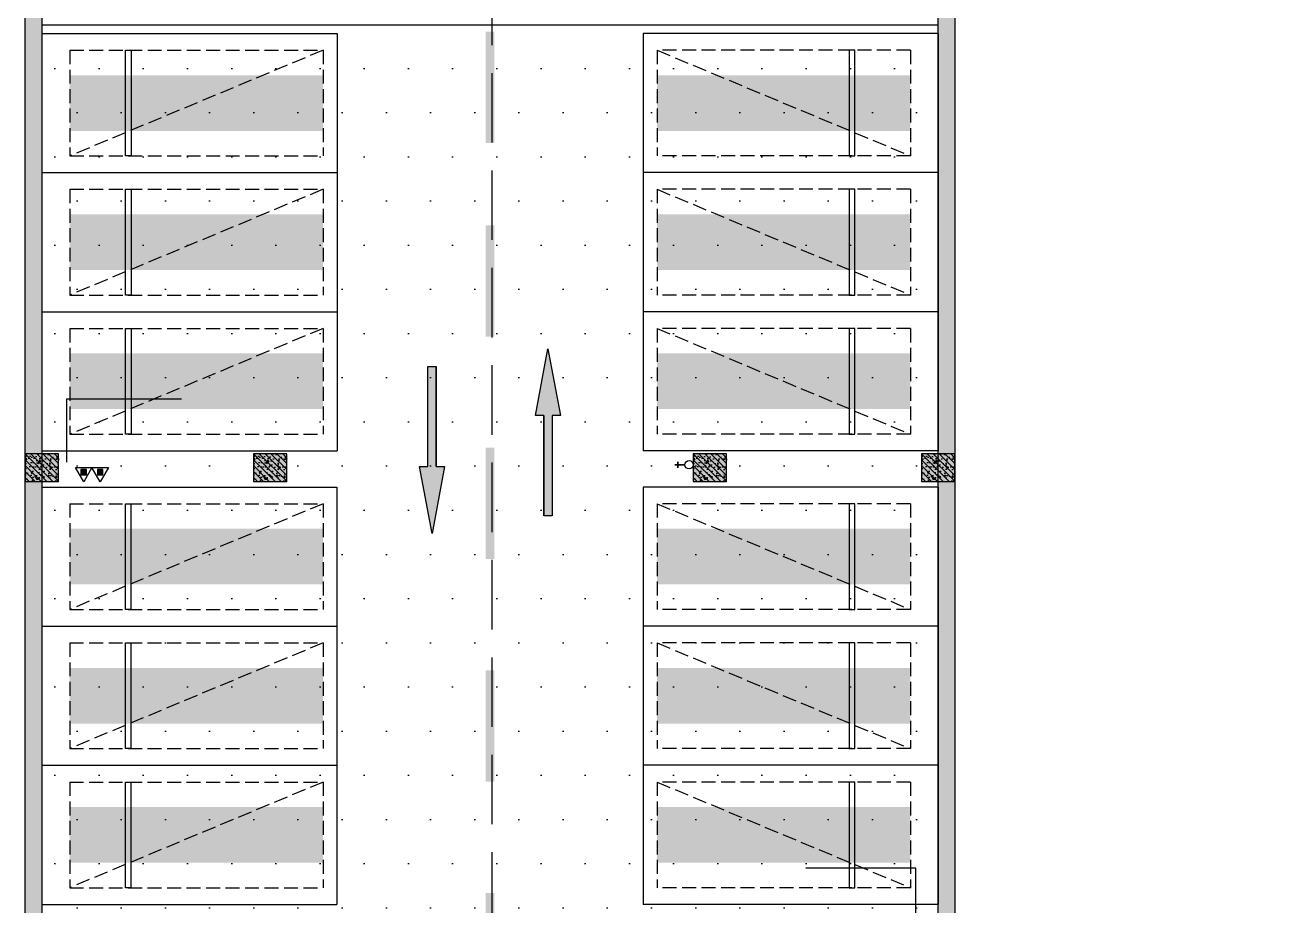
# Model space of a CAD drawing. Extents: x -1338203 to 1886333, y -783476 to 1038610.
# Drawn here: x 711857 to 734465, y 141614 to 157439 of the extents above; entities that cross this region are included whole.
import ezdxf

# ---------------------------------------------------------------- set-up
doc = ezdxf.new("R2010")
doc.units = 0
doc.header["$LTSCALE"] = 1000
doc.header["$MEASUREMENT"] = 0
doc.linetypes.add('$2$DASH', pattern=[0.35, 0.25, -0.1])
doc.linetypes.add('A-001-平面B2$0$__DASH', pattern=[0.35, 0.25, -0.1])
for name, color, linetype in [('$0$DIM_SYMB', 3, 'Continuous'), ('0P-EQUIP-CW', 7, 'Continuous'), ('0P-PIPE-RW', 122, 'Continuous'), ('A-001-平面参照B1$0$0A-ELEV-PATT', 8, 'Continuous'), ('A-001-平面参照B1$0$AUDIT_D_220531184525-2', 40, 'Continuous'), ('A-001-车位参照B1$0$A-001-车位参照B1$0$0A-P-PKNG-CAR(A)', 43, 'Continuous'), ('p-a-regular', 5, 'Continuous'), ('S001地下一墙柱$0$0S-CW-HATCH', 251, 'Continuous'), ('S001地下一墙柱$0$0S-CW-HATCH-UP', 251, 'Continuous'), ('S001地下一墙柱$0$0S-CW-LINE', 72, 'Continuous'), ('S001地下一墙柱$0$S001地下一墙柱$0$0S-CC-LINE', 52, 'Continuous'), ('S001地下一墙柱$0$S001地下一墙柱$0$0S-CW-HATCH', 251, 'Continuous'), ('S001地下一墙柱$0$S001地下一墙柱$0$0S-CW-HATCH-UP', 251, 'Continuous'), ('S001地下一墙柱$0$S001地下一墙柱$0$0S-CW-LINE', 72, 'Continuous'), ('中心线', 42, 'Continuous'), ('地面指向箭头', 7, 'Continuous'), ('负一层消火栓$0$0P-DIM-FH', 3, 'Continuous'), ('负一层消火栓$0$0P-EQUIP-FH', 7, 'Continuous')]:
    doc.layers.add(name, color=color, linetype=linetype)
doc.layers.add('AAD-A-PROOF', color=30, linetype='Continuous', plot=False)

# ---------------------------------------------------------------- blocks, each defined once
blk = doc.blocks.new('A-001-平面参照B1')
at = {"layer": 'A-001-平面参照B1$0$0A-ELEV-PATT'}
h = blk.add_hatch(dxfattribs=at)
h.set_pattern_fill('DOTS', color=256, scale=500)
h.set_pattern_definition([(0, (-766365.4, -306889.1), (396.875, 793.75), [0, -793.75])])
h.paths.add_polyline_path([(-54209, -149450), (-54209, -177236), (-50099, -177236), (-50099, -177936), (-49159, -177936), (-49159, -179300), (-38097, -179300), (-38120, -167368), (-38109, -167352), (-38109, -149450)])
at = {"layer": 'A-001-平面参照B1$0$AUDIT_D_220531184525-2'}
blk.add_lwpolyline([(-54209, -149450), (-54209, -177236), (-50099, -177236), (-50099, -177936), (-49159, -177936), (-49159, -179300), (-38097, -179300), (-38120, -167368), (-38109, -167352), (-38109, -149450), (-54209, -149450)], dxfattribs=at)
blk = doc.blocks.new('S001地下一墙柱')
at = {"layer": 'S001地下一墙柱$0$0S-CW-HATCH'}
h = blk.add_hatch(color=256, dxfattribs=at)
h.dxf.hatch_style = 1
h.paths.add_polyline_path([(-38109, -133450), (-37809, -133450), (-37809, -184600), (-38109, -184600)])
at = {"layer": 'S001地下一墙柱$0$0S-CW-HATCH-UP'}
h = blk.add_hatch(dxfattribs=at)
h.set_pattern_fill('钢筋混凝土', color=256, scale=30)
h.set_pattern_definition([(45, (0, 0), (-53.03301, 53.03301), []), (50, (0, 0), (215.17805, -18.82564), [22.5, -247.5]), (355, (0, 0), (-41.6254, 225.65764), [18, -198]), (100.4514, (17.93, -1.57), (173.55281, 206.83186), [19.12206, -210.34263]), (46.1842, (0, 60), (320.1723, -49.6557), [33.75, -371.25]), (96.6356, (26.68, 55.86), (280.3988, 292.23536), [28.6831, -315.5139]), (351.1842, (0, 60), (280.3986, 292.2356), [27, -297]), (21, (30, 45), (179.07212, -120.78567), [22.5, -247.5]), (326, (30, 45), (72.9946, 217.54501), [18, -198]), (71.4514, (44.92, 34.93), (252.0668, 96.75915), [19.12206, -210.34263]), (37.5, (0, 0), (3.647957, 99.868156), [0, -195.6, 0, -201, 0, -198.75]), (7.5, (0, 0), (78.92086, 118.323514), [0, -114.6, 0, -191.1, 0, -75.75]), (327.5, (-66.9, 0), (160.14673, -6.76646), [0, -75, 0, -234, 0, -310.5]), (317.5, (-96.9, 0), (174.95585, 30.03149), [0, -97.5, 0, -155.4, 0, -220.5])])
h.paths.add_polyline_path([(-38109, -133450), (-37809, -133450), (-37809, -184600), (-38109, -184600)])
at = {"layer": 'S001地下一墙柱$0$S001地下一墙柱$0$0S-CW-HATCH', "ltscale": 0.002}
h = blk.add_hatch(color=256, dxfattribs=at)
h.dxf.hatch_style = 1
h.paths.add_polyline_path([(-54509, -122440), (-54209, -122440), (-54209, -166036), (-54509, -166036)])
at = {"layer": 'S001地下一墙柱$0$S001地下一墙柱$0$0S-CW-HATCH'}
h = blk.add_hatch(color=256, dxfattribs=at)
h.dxf.hatch_style = 1
h.paths.add_polyline_path([(-53909, -157650), (-53909, -157150), (-54509, -157150), (-54509, -157650)])
h = blk.add_hatch(color=256, dxfattribs=at)
h.dxf.hatch_style = 1
h.paths.add_polyline_path([(-49809, -157650), (-49809, -157150), (-50409, -157150), (-50409, -157650)])
h = blk.add_hatch(color=256, dxfattribs=at)
h.dxf.hatch_style = 1
h.paths.add_polyline_path([(-41909, -157650), (-41909, -157150), (-42509, -157150), (-42509, -157650)])
h = blk.add_hatch(color=256, dxfattribs=at)
h.dxf.hatch_style = 1
h.paths.add_polyline_path([(-37809, -157650), (-37809, -157150), (-38409, -157150), (-38409, -157650)])
at = {"layer": 'S001地下一墙柱$0$S001地下一墙柱$0$0S-CW-HATCH-UP', "ltscale": 0.002}
h = blk.add_hatch(dxfattribs=at)
h.set_pattern_fill('钢筋混凝土', color=256, scale=30)
h.set_pattern_definition([(45, (-766365.37, -306889.07), (-53.0330086, 53.0330086), []), (50, (-766365.37, -306889.07), (215.178055, -18.82564), [22.5, -247.5]), (355, (-766365.37, -306889.07), (-41.6254, 225.65764), [18, -198]), (100.4514, (-766347.44, -306890.64), (173.552815, 206.83186), [19.12206, -210.342634]), (46.1842, (-766365.37, -306829.07), (320.17231, -49.6557), [33.75, -371.25]), (96.6356, (-766338.7, -306833.2), (280.39881, 292.23536), [28.68309, -315.5139]), (351.1842, (-766365.37, -306829.07), (280.39858, 292.23558), [27, -297]), (21, (-766335.37, -306844.07), (179.072116, -120.785667), [22.5, -247.5]), (326, (-766335.37, -306844.07), (72.9946, 217.545014), [18, -198]), (71.4514, (-766320.44, -306854.14), (252.06679, 96.75915), [19.12206, -210.342634]), (37.5, (-766365.37, -306889.07), (3.6479566, 99.868156), [0, -195.6, 0, -201, 0, -198.75]), (7.5, (-766365.37, -306889.07), (78.920861, 118.323514), [0, -114.6, 0, -191.1, 0, -75.75]), (327.5, (-766432.27, -306889.07), (160.146731, -6.7664615), [0, -75, 0, -234, 0, -310.5]), (317.5, (-766462.27, -306889.07), (174.95585, 30.031495), [0, -97.5, 0, -155.4, 0, -220.5])])
h.paths.add_polyline_path([(-54509, -122440), (-54209, -122440), (-54209, -166036), (-54509, -166036)])
at = {"layer": 'S001地下一墙柱$0$S001地下一墙柱$0$0S-CW-HATCH-UP'}
h = blk.add_hatch(dxfattribs=at)
h.set_pattern_fill('钢筋混凝土', color=256, scale=30, angle=-90)
h.set_pattern_definition([(315, (-44957.034, -189960.794), (53.03301, 53.03301), []), (320, (-44957.03, -189960.8), (-18.8256, -215.1781), [22.5, -247.5]), (265, (-44957.03, -189960.8), (225.6576, 41.6254), [18, -198]), (10.4514, (-44958.6, -189978.73), (206.8319, -173.5528), [19.122, -210.3426]), (316.1842, (-44897.03, -189960.8), (-49.6557, -320.1723), [33.75, -371.25]), (6.6356, (-44901.17, -189987.47), (292.2354, -280.3988), [28.683, -315.514]), (261.1842, (-44897.03, -189960.8), (292.2356, -280.3986), [27, -297]), (291, (-44912.03, -189990.8), (-120.7857, -179.0721), [22.5, -247.5]), (236, (-44912.03, -189990.8), (217.545, -72.9946), [18, -198]), (341.4514, (-44922.1, -190005.72), (96.7591, -252.0668), [19.122, -210.3426]), (307.5, (-44957.034, -189960.79), (99.86816, -3.64796), [0, -195.6, 0, -201, 0, -198.75]), (277.5, (-44957.03, -189960.79), (118.3235, -78.92086), [0, -114.6, 0, -191.1, 0, -75.75]), (237.5, (-44957.034, -189893.89), (-6.76646, -160.14673), [0, -75, 0, -234, 0, -310.5]), (227.5, (-44957.03, -189863.9), (30.0315, -174.95585), [0, -97.5, 0, -155.4, 0, -220.5])])
h.paths.add_polyline_path([(-53909, -157650), (-53909, -157150), (-54509, -157150), (-54509, -157650)])
h = blk.add_hatch(dxfattribs=at)
h.set_pattern_fill('钢筋混凝土', color=256, scale=30, angle=-90)
h.set_pattern_definition([(315, (-40857.034, -189960.794), (53.03301, 53.03301), []), (320, (-40857.03, -189960.8), (-18.8256, -215.1781), [22.5, -247.5]), (265, (-40857.03, -189960.8), (225.6576, 41.6254), [18, -198]), (10.4514, (-40858.6, -189978.73), (206.8319, -173.5528), [19.122, -210.3426]), (316.1842, (-40797.03, -189960.8), (-49.6557, -320.1723), [33.75, -371.25]), (6.6356, (-40801.17, -189987.47), (292.2354, -280.3988), [28.683, -315.514]), (261.1842, (-40797.03, -189960.8), (292.2356, -280.3986), [27, -297]), (291, (-40812.03, -189990.8), (-120.7857, -179.0721), [22.5, -247.5]), (236, (-40812.03, -189990.8), (217.545, -72.9946), [18, -198]), (341.4514, (-40822.1, -190005.72), (96.7591, -252.0668), [19.122, -210.3426]), (307.5, (-40857.034, -189960.79), (99.86816, -3.64796), [0, -195.6, 0, -201, 0, -198.75]), (277.5, (-40857.03, -189960.79), (118.3235, -78.92086), [0, -114.6, 0, -191.1, 0, -75.75]), (237.5, (-40857.034, -189893.89), (-6.76646, -160.14673), [0, -75, 0, -234, 0, -310.5]), (227.5, (-40857.03, -189863.9), (30.0315, -174.95585), [0, -97.5, 0, -155.4, 0, -220.5])])
h.paths.add_polyline_path([(-49809, -157650), (-49809, -157150), (-50409, -157150), (-50409, -157650)])
h = blk.add_hatch(dxfattribs=at)
h.set_pattern_fill('钢筋混凝土', color=256, scale=30, angle=-90)
h.set_pattern_definition([(315, (-32957.034, -189960.794), (53.03301, 53.03301), []), (320, (-32957.03, -189960.8), (-18.8256, -215.1781), [22.5, -247.5]), (265, (-32957.03, -189960.8), (225.6576, 41.6254), [18, -198]), (10.4514, (-32958.6, -189978.73), (206.8319, -173.5528), [19.122, -210.3426]), (316.1842, (-32897.03, -189960.8), (-49.6557, -320.1723), [33.75, -371.25]), (6.6356, (-32901.17, -189987.47), (292.2354, -280.3988), [28.683, -315.514]), (261.1842, (-32897.03, -189960.8), (292.2356, -280.3986), [27, -297]), (291, (-32912.03, -189990.8), (-120.7857, -179.0721), [22.5, -247.5]), (236, (-32912.03, -189990.8), (217.545, -72.9946), [18, -198]), (341.4514, (-32922.1, -190005.72), (96.7591, -252.0668), [19.122, -210.3426]), (307.5, (-32957.034, -189960.79), (99.86816, -3.64796), [0, -195.6, 0, -201, 0, -198.75]), (277.5, (-32957.03, -189960.79), (118.3235, -78.92086), [0, -114.6, 0, -191.1, 0, -75.75]), (237.5, (-32957.034, -189893.89), (-6.76646, -160.14673), [0, -75, 0, -234, 0, -310.5]), (227.5, (-32957.03, -189863.9), (30.0315, -174.95585), [0, -97.5, 0, -155.4, 0, -220.5])])
h.paths.add_polyline_path([(-41909, -157650), (-41909, -157150), (-42509, -157150), (-42509, -157650)])
h = blk.add_hatch(dxfattribs=at)
h.set_pattern_fill('钢筋混凝土', color=256, scale=30, angle=-90)
h.set_pattern_definition([(315, (-28857.04, -189960.794), (53.03301, 53.03301), []), (320, (-28857.04, -189960.8), (-18.8256, -215.1781), [22.5, -247.5]), (265, (-28857.04, -189960.8), (225.6576, 41.6254), [18, -198]), (10.4514, (-28858.6, -189978.73), (206.8319, -173.5528), [19.122, -210.3426]), (316.1842, (-28797.04, -189960.8), (-49.6557, -320.1723), [33.75, -371.25]), (6.6356, (-28801.18, -189987.47), (292.2354, -280.3988), [28.683, -315.514]), (261.1842, (-28797.04, -189960.8), (292.2356, -280.3986), [27, -297]), (291, (-28812.04, -189990.8), (-120.7857, -179.0721), [22.5, -247.5]), (236, (-28812.04, -189990.8), (217.545, -72.9946), [18, -198]), (341.4514, (-28822.1, -190005.72), (96.7591, -252.0668), [19.122, -210.3426]), (307.5, (-28857.04, -189960.79), (99.86816, -3.64796), [0, -195.6, 0, -201, 0, -198.75]), (277.5, (-28857.04, -189960.79), (118.3235, -78.92086), [0, -114.6, 0, -191.1, 0, -75.75]), (237.5, (-28857.04, -189893.89), (-6.76646, -160.14673), [0, -75, 0, -234, 0, -310.5]), (227.5, (-28857.04, -189863.9), (30.0315, -174.95585), [0, -97.5, 0, -155.4, 0, -220.5])])
h.paths.add_polyline_path([(-37809, -157650), (-37809, -157150), (-38409, -157150), (-38409, -157650)])
at = {"layer": 'S001地下一墙柱$0$0S-CW-LINE'}
blk.add_lwpolyline([(-38109, -133450), (-37809, -133450), (-37809, -184600), (-38109, -184600)], close=True, dxfattribs=at)
at = {"layer": 'S001地下一墙柱$0$S001地下一墙柱$0$0S-CC-LINE'}
for points in [[(-53909, -157650), (-53909, -157150), (-54509, -157150), (-54509, -157650)], [(-49809, -157650), (-49809, -157150), (-50409, -157150), (-50409, -157650)], [(-41909, -157650), (-41909, -157150), (-42509, -157150), (-42509, -157650)], [(-37809, -157650), (-37809, -157150), (-38409, -157150), (-38409, -157650)]]:
    blk.add_lwpolyline(points, close=True, dxfattribs=at)
at = {"layer": 'S001地下一墙柱$0$S001地下一墙柱$0$0S-CW-LINE', "ltscale": 0.002}
blk.add_lwpolyline([(-54509, -122440), (-54209, -122440), (-54209, -166036), (-54509, -166036)], close=True, dxfattribs=at)
blk = doc.blocks.new('负一层消火栓$0$$TwtSys$00000546')
h = blk.add_hatch()
h.set_pattern_fill('ANSI31', color=256, scale=200, style=0)
h.set_pattern_definition([(45, (-38543.802, -6670.83), (-17.67767, 17.67767), [])])
h.paths.add_polyline_path([(-65, 174), (65, 174), (65, 44), (-65, 44)])
for points in [[(0, 344), (-198, 0), (198, 0)], [(-65, 174), (65, 174), (65, 44), (-65, 44)]]:
    blk.add_lwpolyline(points, close=True)
blk = doc.blocks.new('负一层消火栓')
at = {"layer": '负一层消火栓$0$0P-DIM-FH'}
for p, q in [((-53759, -157300), (-53759, -156166)), ((-53759, -156166), (-51701, -156166)), ((-38509, -164600, 800), (-40485, -164600, 800)), ((-38509, -165449, 800), (-38509, -164600, 800))]:
    blk.add_line(p, q, dxfattribs=at)
at = {"layer": '负一层消火栓$0$0P-EQUIP-FH', "xscale": -0.75, "yscale": 0.75, "zscale": 0.75, "rotation": 180}
for p in [(-53458, -157400, 800), (-53160, -157400, 800)]:
    blk.add_blockref('负一层消火栓$0$$TwtSys$00000546', p, dxfattribs=at)
blk = doc.blocks.new('剖面位置')
at = {"layer": '$0$DIM_SYMB', "linetype": '$2$DASH', "ltscale": 5}
blk.add_lwpolyline([(-23908, 5282), (-23908, -83810), (-46125, -83810), (-46125, -260656)], dxfattribs=at)
blk.add_lwpolyline([(-23908, 5282), (-23908, -83810), (-46125, -83810), (-46125, -260656)], dxfattribs=at)
blk = doc.blocks.new('$TwtSys$00000320')
at = {"const_width": 20}
for points in [[(0, 0), (0, -121)], [(-37, -83), (37, -83)]]:
    blk.add_lwpolyline(points, dxfattribs=at)
blk = doc.blocks.new('A$Cee0fc4ce')
at = {"layer": '0P-PIPE-RW', "linetype": 'Continuous'}
blk.add_circle((-42584, -157350), 75, dxfattribs=at)
at = {"layer": '0P-EQUIP-CW', "xscale": 1.5, "yscale": -1.5, "zscale": 1.5, "rotation": 90.00000000000006}
blk.add_blockref('$TwtSys$00000320', (-42659, -157350), dxfattribs=at)
blk = doc.blocks.new('直行')
at = {"layer": '地面指向箭头'}
blk.add_hatch(color=251, dxfattribs=at).paths.add_polyline_path([(-29241, 4059962), (-29466, 4058762), (-29316, 4058762), (-29316, 4056961), (-29166, 4056961), (-29166, 4058762), (-29016, 4058762)])
at = {"layer": '地面指向箭头', "color": 251}
blk.add_lwpolyline([(-29316, 4058762), (-29316, 4056961), (-29316, 4058762), (-29316, 4058762), (-29466, 4058762), (-29241, 4059962), (-29016, 4058762), (-29166, 4058762), (-29166, 4056961), (-29316, 4056961), (-29316, 4056961)], dxfattribs=at)
blk = doc.blocks.new('A$C9cb663f1')
at = {"layer": '中心线', "color": 251, "const_width": 150}
for points in [[(307560, -204437), (307560, -206437)], [(307560, -207917), (307560, -209917)], [(307560, -211917), (307560, -213917)], [(307560, -215917), (307560, -217917)], [(307560, -219917), (307560, -221917)]]:
    blk.add_lwpolyline(points, dxfattribs=at)
at = {"layer": '地面指向箭头', "color": 251}
blk.add_blockref('直行', (337842, -4270099), dxfattribs=at)
at = {"layer": '地面指向箭头', "color": 251, "rotation": 180}
blk.add_blockref('直行', (277278, 3846507), dxfattribs=at)
blk = doc.blocks.new('A-001-车位参照B1$0$A-001-车位参照B1$0$A-001-车位参照B1$0$A$C55E63F02')
for p, q in [((0, -5300), (0, 0)), ((0, 0), (2500, 0)), ((2500, -5300), (2500, 0)), ((0, -5300), (2500, -5300))]:
    blk.add_line(p, q)
at = {"linetype": 'A-001-平面B2$0$__DASH'}
for p, q in [((300, -250), (2200, -250)), ((300, -4800), (300, -250)), ((2200, -4800), (2200, -250)), ((300, -4800), (2200, -4800))]:
    blk.add_line(p, q, dxfattribs=at)
blk.add_lwpolyline([(300, -250), (2200, -4800)], dxfattribs=at)
blk.add_lwpolyline([(2200, -3800), (300, -3800), (300, -3700), (2200, -3700)], close=True)
at = {"layer": 'p-a-regular', "ltscale": 0.002, "const_width": 1000}
blk.add_lwpolyline([(1250, -250), (1250, -4800)], dxfattribs=at)

msp = doc.modelspace()

# ---------------------------------------------------------------- block references
at = {"ltscale": 0.002}
for name, p in [('S001地下一墙柱', (766365.4, 306889.1)), ('负一层消火栓', (766365.4, 306889.1)), ('A$C9cb663f1', (412646.2, 361761.3))]:
    msp.add_blockref(name, p, dxfattribs=at)
for name, p in [('A-001-平面参照B1', (766365.4, 306889.1)), ('A$Cee0fc4ce', (766365.5, 306889.1))]:
    msp.add_blockref(name, p)
at = {"layer": 'A-001-车位参照B1$0$A-001-车位参照B1$0$0A-P-PKNG-CAR(A)', "ltscale": 0.002, "rotation": 270}
for p in [(717458.3, 157289.3), (717458.3, 154789.3), (717458.3, 152289.3), (717456.7, 149139.3), (717456.7, 146639.3), (717456.7, 144139.3)]:
    msp.add_blockref('A-001-车位参照B1$0$A-001-车位参照B1$0$A-001-车位参照B1$0$A$C55E63F02', p, dxfattribs=at)
at = {"layer": 'A-001-车位参照B1$0$A-001-车位参照B1$0$0A-P-PKNG-CAR(A)', "ltscale": 0.002, "xscale": -1, "rotation": 90}
for p in [(722957.7, 157289.3), (722957.7, 154789.3), (722957.7, 152289.3), (722957.3, 149139.3), (722957.3, 146639.3), (722957.3, 144139.3)]:
    msp.add_blockref('A-001-车位参照B1$0$A-001-车位参照B1$0$A-001-车位参照B1$0$A$C55E63F02', p, dxfattribs=at)
at = {"layer": 'AAD-A-PROOF'}
msp.add_blockref('剖面位置', (766365.4, 306889.1), dxfattribs=at)

doc.saveas('drawing.dxf')
